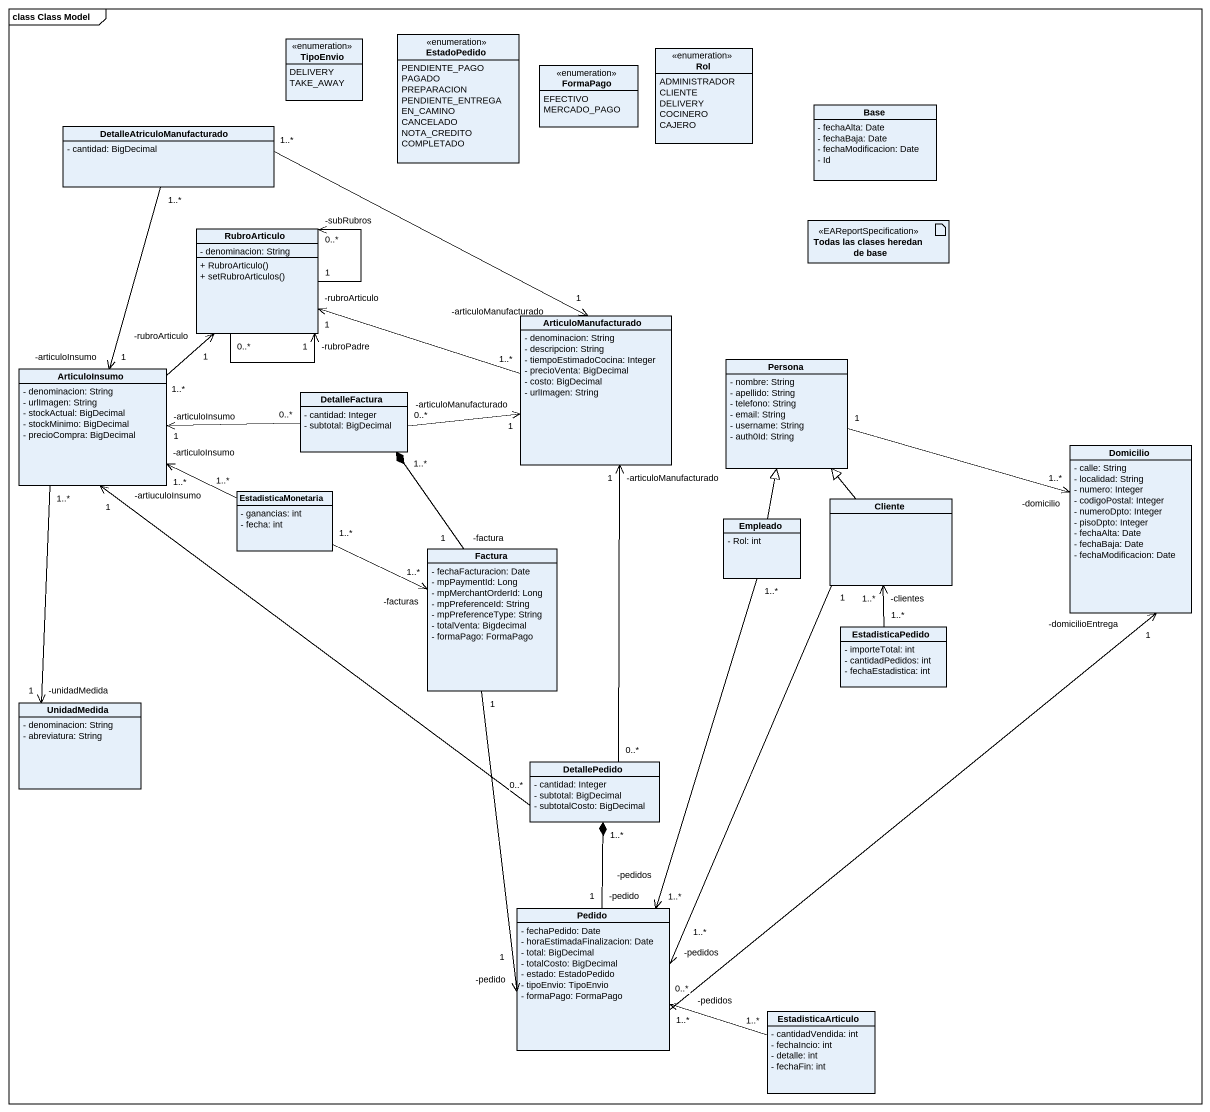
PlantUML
@startuml
mainframe class Class Model
allowmixing
hide circle
hide empty members
skinparam classAttributeIconSize 0
enum TipoEnvio {
  DELIVERY
  TAKE_AWAY
}
enum EstadoPedido {
  PENDIENTE_PAGO
  PAGADO
  PREPARACION
  PENDIENTE_ENTREGA
  EN_CAMINO
  CANCELADO
  NOTA_CREDITO
  COMPLETADO
}
enum FormaPago {
  EFECTIVO
  MERCADO_PAGO
}
enum Rol {
  ADMINISTRADOR
  CLIENTE
  DELIVERY
  COCINERO
  CAJERO
}
class Base {
  - fechaAlta: Date
  - fechaBaja: Date
  - fechaModificacion: Date
  - Id
}
class DetalleAtriculoManufacturado {
  - cantidad: BigDecimal
}
class RubroArticulo {
  - denominacion: String
  + RubroArticulo()
  + setRubroArticulos()
}
artifact "Todas las clases heredan de base" as Todas_las_clases_heredan_de <<EAReportSpecification>>
class ArticuloManufacturado {
  - denominacion: String
  - descripcion: String
  - tiempoEstimadoCocina: Integer
  - precioVenta: BigDecimal
  - costo: BigDecimal
  - urlImagen: String
}
class ArticuloInsumo {
  - denominacion: String
  - urlImagen: String
  - stockActual: BigDecimal
  - stockMinimo: BigDecimal
  - precioCompra: BigDecimal
}
class Persona {
  - nombre: String
  - apellido: String
  - telefono: String
  - email: String
  - username: String
  - auth0Id: String
}
class DetalleFactura {
  - cantidad: Integer
  - subtotal: BigDecimal
}
class Domicilio {
  - calle: String
  - localidad: String
  - numero: Integer
  - codigoPostal: Integer
  - numeroDpto: Integer
  - pisoDpto: Integer
  - fechaAlta: Date
  - fechaBaja: Date
  - fechaModificacion: Date
}
class EstadisticaMonetaria {
  - ganancias: int
  - fecha: int
}
class Cliente
class Empleado {
  - Rol: int
}
class Factura {
  - fechaFacturacion: Date
  - mpPaymentId: Long
  - mpMerchantOrderId: Long
  - mpPreferenceId: String
  - mpPreferenceType: String
  - totalVenta: Bigdecimal
  - formaPago: FormaPago
}
class EstadisticaPedido {
  - importeTotal: int
  - cantidadPedidos: int
  - fechaEstadistica: int
}
class UnidadMedida {
  - denominacion: String
  - abreviatura: String
}
class DetallePedido {
  - cantidad: Integer
  - subtotal: BigDecimal
  - subtotalCosto: BigDecimal
}
class Pedido {
  - fechaPedido: Date
  - horaEstimadaFinalizacion: Date
  - total: BigDecimal
  - totalCosto: BigDecimal
  - estado: EstadoPedido
  - tipoEnvio: TipoEnvio
  - formaPago: FormaPago
}
class EstadisticaArticulo {
  - cantidadVendida: int
  - fechaIncio: int
  - detalle: int
  - fechaFin: int
}
DetalleAtriculoManufacturado "1..*" -right-> "-articuloManufacturado\n1" ArticuloManufacturado
DetalleAtriculoManufacturado "1..*" --> "-articuloInsumo\n1" ArticuloInsumo
RubroArticulo "0..*" --> "-rubroPadre\n1" RubroArticulo
RubroArticulo "1" --> "-subRubros\n0..*" RubroArticulo
ArticuloManufacturado "1..*" -left-> "-rubroArticulo\n1" RubroArticulo
ArticuloInsumo "1..*" -up-> "-rubroArticulo\n1" RubroArticulo
ArticuloInsumo "-articuloInsumo\n1..*" <-right- "1..*" EstadisticaMonetaria
ArticuloInsumo "1..*" --> "-unidadMedida\n1" UnidadMedida
Persona "1" -right-> "-domicilio\n1..*" Domicilio
DetalleFactura "0..*" -right-> "-articuloManufacturado\n1" ArticuloManufacturado
DetalleFactura "0..*" -left-> "-articuloInsumo\n1" ArticuloInsumo
EstadisticaMonetaria "1..*" -right-> "-facturas\n1..*" Factura
Cliente -up-|> Persona
Cliente "1" --> "-pedidos\n1..*" Pedido
Empleado -up-|> Persona
Empleado "1..*" --> "-pedidos\n1..*" Pedido
Factura "-factura\n1" -up-* "1..*" DetalleFactura
Factura "1" --> "-pedido\n1" Pedido
EstadisticaPedido "1..*" -up-> "-clientes\n1..*" Cliente
DetallePedido "0..*" -up-> "-articuloManufacturado\n1" ArticuloManufacturado
DetallePedido "0..*" -up-> "-artiuculoInsumo\n1" ArticuloInsumo
Pedido "0..*" -up-> "-domicilioEntrega\n1" Domicilio
Pedido "-pedido\n1" -up-* "1..*" DetallePedido
EstadisticaArticulo "1..*" -left-> "-pedidos\n1..*" Pedido
@enduml
